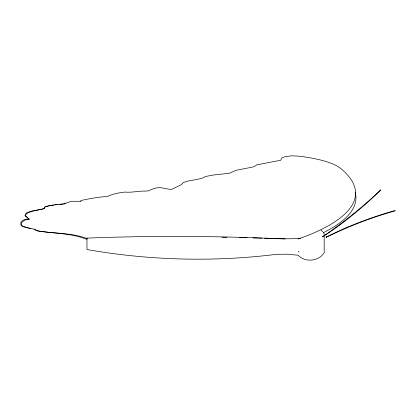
<?xml version="1.0" encoding="UTF-8"?>
<svg xmlns="http://www.w3.org/2000/svg" width="416" height="416" viewBox="0 0 416 416"><rect width="100%" height="100%" fill="white"/><g stroke="black" fill="none" stroke-linecap="round" stroke-linejoin="round"><path stroke-width="0.62" d="M380.832 190.055C364.556 205.806 341.869 224.879 322.436 236.746M395.06 210.527C381.54 214.204 363.454 220.428 349.138 226.517C349.144 225.852 314.122 242.793 330.236 235.388C351.135 225.399 372.85 217.058 395.179 210.865M80.761 201.521L81.006 201.141M380.578 189.826C362.882 207.225 342.55 222.877 322.566 236.933M64.017 204.074L65.733 203.377M300.399 238.134L298.069 238.607A98.238 25.381 0.7 0 1 276.52 238.612A636.958 164.575 0.7 0 0 143.562 236.558L105.758 237.39L86.965 238.118L86.965 238.467M54.132 205L46.675 206.3L44.767 207.002L44.314 207.964L44.528 208.416C38.475 210.252 31.855 210.132 26.177 213.195L24.892 215.431L28.948 218.92L24.565 219.539L22.048 221.073L20.8 222.404L20.909 224.604L21.044 225.326L23.14 226.294L28.886 228.067M55.37 204.854L57.84 204.558M59.706 204.474L63.44 204.308M29.515 228.181L30.779 228.405M87.058 238.493C70.996 232.534 53.799 233.693 37.185 230.844C32.9 227.417 26.458 228.951 21.804 225.862L21.46 222.929L22.662 221.572L25.126 219.986L29.484 219.294L25.314 215.857L26.525 213.59C32.11 210.418 38.714 210.428 44.699 208.478L44.47 208.031L44.897 207.054C53.05 203.783 62.187 205.312 70.169 201.625C73.616 200.928 77.204 201.531 80.595 201.214L80.912 200.548C89.617 198.572 98.394 197.044 107.307 196.466C112.731 194.007 118.877 192.707 124.836 192.083C131.914 192.8 139.027 190.736 145.896 191.126C150.098 191.225 153.015 187.86 157.227 187.845C162.204 187.013 166.811 189.54 171.688 189.337L181.802 184.47A18.923 4.888 0.7 0 1 191.391 180.487L201.521 178.48L205.748 176.441L213.543 174.996L229.211 173.3L236.486 170.227L252.642 167.066L255.523 165.849L256.542 164.892C264.623 163.394 272.558 161.73 280.623 160.3L281.908 157.778L284.965 156.744L291.398 155.802L298.594 156.14A73.034 18.871 0.7 0 1 340.314 168.204A310.133 80.132 0.7 0 1 298.137 239.023M34.122 229.07L36.26 230.552C52.785 233.683 69.961 232.804 85.878 239.028A700.076 180.211 1.6 0 1 87.162 239.008M320.98 230.105L322.707 231.764M326.295 236.902L326.456 237.214M323.482 232.679L324.189 233.646L324.189 252.725C318.682 261.44 305.12 262.735 298.069 255.216L287.316 254.181L276.52 254.332C213.554 262.137 149.453 260.515 86.965 249.527L86.965 238.701M355.134 192.161A310.133 79.83 1.6 0 1 323.128 232.768M221.894 237.234A700.076 180.882 0.7 0 1 226.907 237.318M239.257 237.562A700.076 180.882 0.7 0 1 247.052 237.744M252.892 237.895A700.076 180.882 0.7 0 1 261.976 238.16M264.571 238.238A700.076 180.882 0.7 0 1 285.288 238.971M298.646 251.659L298.927 251.872L298.646 251.659"/></g></svg>
